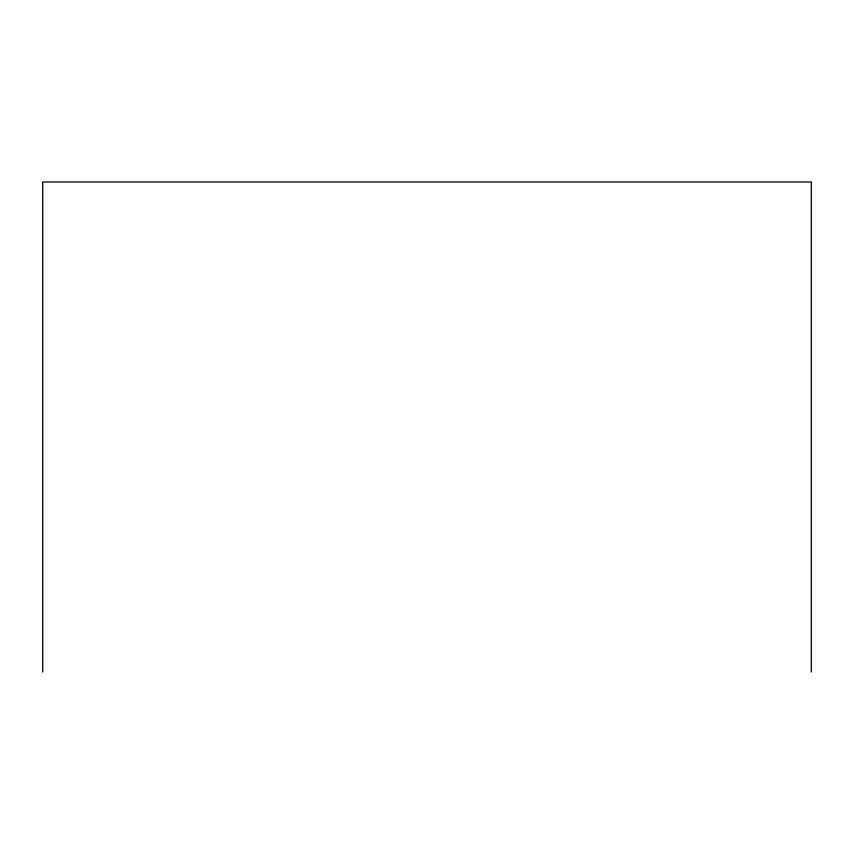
<?xml version="1.0" encoding="UTF-8"?>
<svg xmlns="http://www.w3.org/2000/svg" width="854" height="854" viewBox="0 0 854 854"><rect width="100%" height="100%" fill="white"/><g stroke="black" fill="none" stroke-linecap="round" stroke-linejoin="round"><path stroke-width="1.28" d="M811.3 671.991L811.3 182.009L42.7 182.009L42.7 671.991"/></g></svg>
